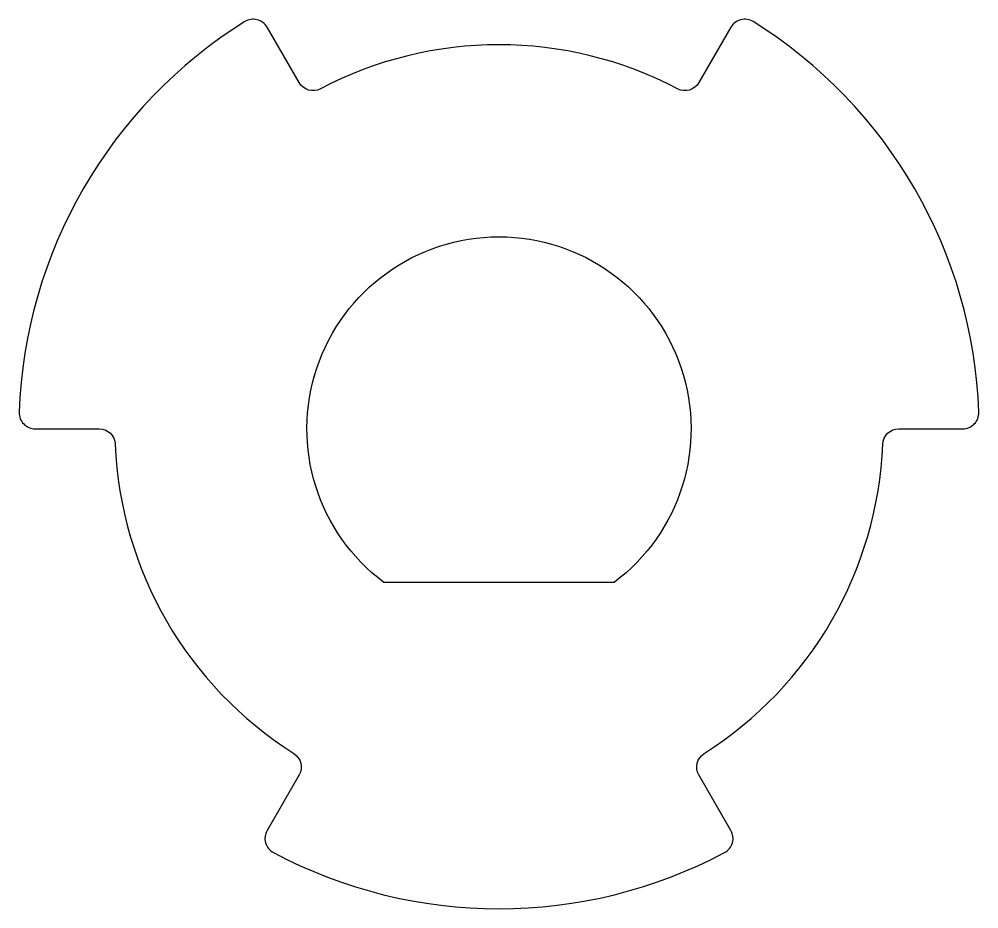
# Model space of a CAD drawing. Extents: x -15 to 15, y -15 to 12.8.
import ezdxf

# ---------------------------------------------------------------- set-up
doc = ezdxf.new("R2010")
doc.units = 0

msp = doc.modelspace()

# ---------------------------------------------------------------- linework, layer by layer
at = {"layer": '1'}
for points in [[(14.991, 0.517, 0.249549), (7.943, 12.724, 0.424352), (7.246, 12.55), (6.245, 10.817, -0.402543), (5.58, 10.624, 0.246619), (-5.58, 10.624, -0.402543), (-6.245, 10.817), (-7.246, 12.55, 0.424352), (-7.943, 12.724, 0.249549), (-14.991, 0.517, 0.424352), (-14.491, 0), (-12.49, 0, -0.402543), (-11.99, -0.48, 0.246619), (-6.411, -10.144, -0.402543), (-6.245, -10.817), (-7.246, -12.55, 0.424352), (-7.048, -13.241, 0.249549), (7.048, -13.241, 0.424352), (7.246, -12.55), (6.245, -10.817, -0.402543), (6.411, -10.144, 0.246619), (11.99, -0.48, -0.402543), (12.49, 0), (14.491, 0, 0.424352)], [(3.6, -4.8), (-3.6, -4.8, -3)]]:
    msp.add_lwpolyline(points, format="xyb", close=True, dxfattribs=at)

doc.saveas('drawing.dxf')
